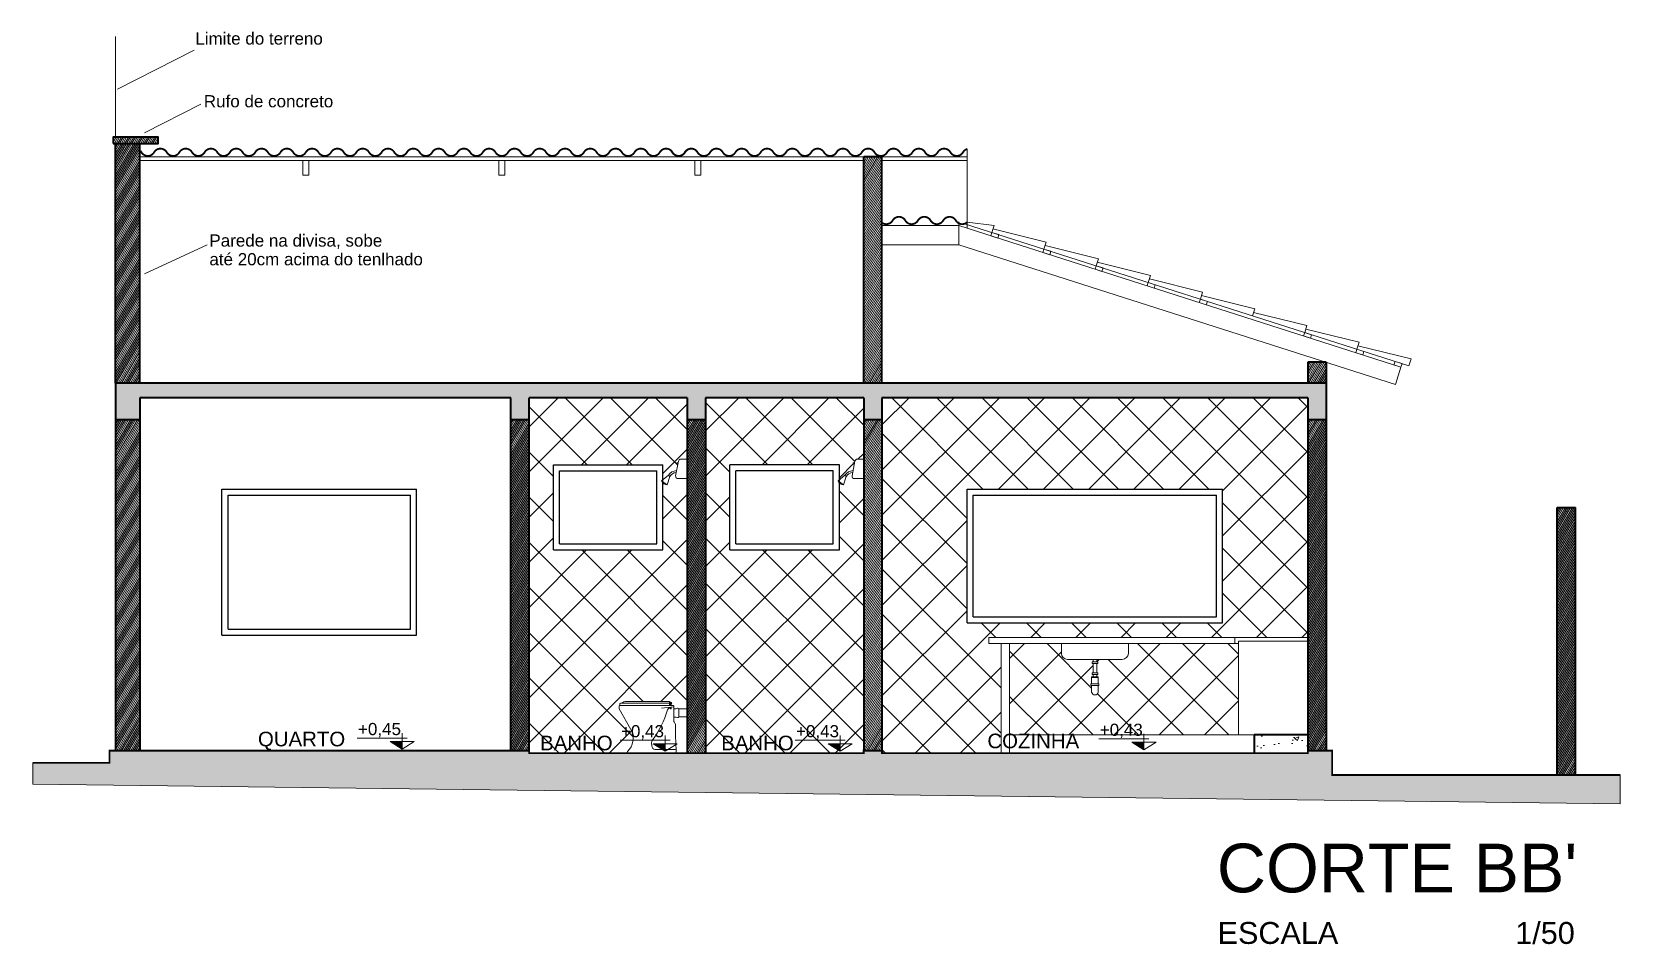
# Model space of a CAD drawing. Header units: millimetres. Extents: x 319 to 362.3, y 126.1 to 165.6.
# Drawn here: x 336.27 to 349.34, y 136.64 to 144.14 of the extents above; entities that cross this region are included whole.
import ezdxf

# ---------------------------------------------------------------- set-up
doc = ezdxf.new("R2010")
doc.units = ezdxf.units.MM
doc.header["$LTSCALE"] = 0.02
doc.header["$MEASUREMENT"] = 0
doc.layers.get('0').update_dxf_attribs({"lineweight": 13})
for name, color, linetype, lineweight in [('Auxiliares', 9, 'Continuous', 13), ('Bancadas', 7, 'Continuous', 15), ('COTAS', 11, 'Continuous', 15), ('Madeiramento', 33, 'Continuous', 20), ('NIVEL', 7, 'Continuous', 15), ('Paredes', 4, 'Continuous', 40), ('Peitoril', 2, 'Continuous', 25), ('Pisos molhados', 161, 'Continuous', 13), ('Preenchimento', 7, 'Continuous', 20), ('SANITÁRIO', 5, 'Continuous', 15), ('Telhado', 23, 'Continuous', 18), ('TEXTO', 20, 'Continuous', 20)]:
    doc.layers.add(name, color=color, linetype=linetype, lineweight=lineweight)
doc.styles.add('ROMANS', font='arial.ttf', dxfattribs={"height": 0.08})
pattern_1 = [(60, (-42.29695, 46.395875), (-0.01082531755, 0.00625), [])]

# ---------------------------------------------------------------- blocks, each defined once
blk = doc.blocks.new('A$C2FB95ACA')
at = {"layer": 'SANITÁRIO', "color": 8}
for p, q in [((0.006, 0.405), (0.006, 0.395)), ((0.011, 0.41), (0.414, 0.41)), ((0.061, 0.425), (0.414, 0.425)), ((0.414, 0.425), (0.414, 0.39)), ((0.423, 0.419), (0.414, 0.419)), ((0.414, 0.402), (0.417, 0.403)), ((0.414, 0.396), (0.426, 0.401)), ((0.419, 0.398), (0.419, 0.39)), ((0.428, 0.402), (0.428, 0.39)), ((0.419, 0.376), (0.419, 0.365)), ((0.419, 0.365), (0.428, 0.365)), ((0.428, 0.378), (0.428, 0.365))]:
    blk.add_line(p, q, dxfattribs=at)
at = {"layer": 'SANITÁRIO'}
for p, q in [((0, 0.368), (0, 0.385)), ((0.096, 0.194), (0.001, 0.363)), ((0.005, 0.39), (0.445, 0.39)), ((0.45, 0.38), (0.35, 0.369)), ((0.45, 0.385), (0.45, 0.265)), ((0.47, 0.365), (0.45, 0.365)), ((0.47, 0.295), (0.45, 0.295)), ((0.48, 0.368), (0.47, 0.365)), ((0.48, 0.293), (0.47, 0.295)), ((0.485, 0.368), (0.48, 0.368)), ((0.485, 0.293), (0.48, 0.293)), ((0.49, 0.297), (0.49, 0.362)), ((0.453, 0.256), (0.462, 0.241)), ((0.465, 0.233), (0.465, 0.142)), ((0.47, 0.02), (0.465, 0.141)), ((0.066, 0), (0.465, 0)), ((0.268, 0.059), (0.267, 0.085)), ((0.298, 0.03), (0.46, 0.03)), ((0.47, 0.005), (0.47, 0.02))]:
    blk.add_line(p, q, dxfattribs=at)
at = {"layer": 'SANITÁRIO', "color": 8}
blk.add_circle((0.423, 0.41), 0.00449, dxfattribs=at)
for centre, radius, start, end in [((0.011, 0.405), 0.005, 90, 180), ((0.011, 0.395), 0.005, 180, 270), ((0.059, 0.371), 0.054, 87.1224, 133.8557), ((0.423, 0.41), 0.00931, 290.8251, 229.0886)]:
    blk.add_arc(centre, radius, start, end, dxfattribs=at)
at = {"layer": 'SANITÁRIO'}
for centre, radius, start, end in [((0.005, 0.385), 0.005, 90, 180), ((0.01, 0.368), 0.01, 180, 209.2914), ((-0.413, 0.606), 0.85, 323.7996, 342.8792), ((0.428, 0.347), 0.03, 96.3402, 162.8792), ((0.445, 0.385), 0.005, 360, 90), ((0.465, 0.265), 0.015, 180, 213.6901), ((0.485, 0.362), 0.005, 0, 90), ((0.485, 0.297), 0.005, 270, 0), ((-0.035, 0.121), 0.15, 313.4325, 29.2914), ((0.45, 0.233), 0.015, 0, 33.6901), ((0.48, 0.142), 0.015, 180, 182.5118), ((0.075, 0.005), 0.01, 133.4325, 207.4561), ((0.297, 0.087), 0.03, 143.7996, 182.5118), ((0.298, 0.06), 0.03, 182.5118, 270), ((0.46, 0.02), 0.01, 360, 90), ((0.465, 0.005), 0.005, 270, 0)]:
    blk.add_arc(centre, radius, start, end, dxfattribs=at)
blk = doc.blocks.new('ChuvLat')
at = {"layer": 'SANITÁRIO'}
for p, q in [((-0.086, 0.05), (-0.076, 0.05)), ((-0.086, 0.04), (-0.086, 0.05)), ((-0.078, 0.04), (-0.086, 0.04)), ((-0.155, -0.052), (-0.211, -0.099)), ((-0.165, -0.13), (-0.211, -0.099)), ((-0.165, -0.13), (-0.144, -0.062)), ((-0.144, -0.062), (-0.143, -0.06))]:
    blk.add_line(p, q, dxfattribs=at)
blk.add_lwpolyline([(0, 0.08), (-0.053, 0.08, 0.360911), (-0.073, 0.064), (-0.096, -0.056, 0.469603), (-0.076, -0.08), (0, -0.08)], format="xyb", close=True, dxfattribs=at)
for centre, radius, start, end in [((-0.17, -0.088), 0.0419, 195.3664, 277.3625), ((-0.086, -0.098), 0.0837, 91.4759, 146.3645), ((-0.16, -0.069), 0.0173, 23.9727, 75.7573), ((-0.086, -0.098), 0.0687, 94.1695, 147.855)]:
    blk.add_arc(centre, radius, start, end, dxfattribs=at)

msp = doc.modelspace()

# ---------------------------------------------------------------- hatches: boundary and pattern name
at = {"ltscale": 0.3}
h = msp.add_hatch(dxfattribs=at)
h.set_pattern_fill('AR-CONC', color=256, scale=0.05, style=0)
h.set_pattern_definition([(50, (-24.1845, 41.11433), (0.3586301, -0.03137607), [0.0375, -0.4125]), (355, (-24.1845, 41.11433), (-0.06937567, 0.37609607), [0.03, -0.33]), (100.4514, (-24.1546, 41.11172), (0.2892547, 0.34471977), [0.0318701, -0.35057106]), (46.1842, (-24.1845, 41.21433), (0.5336205, -0.0827595), [0.05625, -0.61875]), (96.6356, (-24.14, 41.20744), (0.46733135, 0.48705894), [0.04780514, -0.5258565]), (351.1842, (-24.1845, 41.21433), (0.467331, 0.4870593), [0.045, -0.495]), (21, (-24.1345, 41.18933), (0.29845353, -0.20130945), [0.0375, -0.4125]), (326, (-24.1345, 41.18933), (0.12165767, 0.36257502), [0.03, -0.33]), (71.4514, (-24.10962, 41.17256), (0.4201113, 0.16126525), [0.0318701, -0.35057106]), (37.5, (-24.18449, 41.11433), (0.006079928, 0.166446927), [0, -0.326, 0, -0.335, 0, -0.33125]), (7.5, (-24.18449, 41.11433), (0.13153477, 0.19720586), [0, -0.191, 0, -0.3185, 0, -0.12625]), (327.5, (-24.29599, 41.11433), (0.26691122, -0.011277436), [0, -0.125, 0, -0.39, 0, -0.5175]), (317.5, (-24.346, 41.11433), (0.29159308, 0.05005249), [0, -0.1625, 0, -0.259, 0, -0.3675])])
h.paths.add_polyline_path([(336.961, 140.95134), (337.161, 140.95134), (337.161, 141.13134), (340.211, 141.13134), (340.211, 140.95134), (340.361, 140.95134), (340.361, 141.13134), (341.661, 141.13134), (341.661, 140.95134), (341.811, 140.95134), (341.811, 141.13134), (343.111, 141.13134), (343.111, 140.95134), (343.261, 140.95134), (343.261, 141.13134), (346.761, 141.13134), (346.761, 140.95134), (346.911, 140.95134), (346.911, 141.25134), (336.961, 141.25134)])
h = msp.add_hatch(dxfattribs=at)
h.set_pattern_fill('AR-CONC', color=256, scale=0.05, style=0)
h.set_pattern_definition([(50, (-24.1845, 41.09433), (0.3586301, -0.03137607), [0.0375, -0.4125]), (355, (-24.1845, 41.09433), (-0.06937567, 0.37609607), [0.03, -0.33]), (100.4514, (-24.1546, 41.09172), (0.2892547, 0.34471977), [0.0318701, -0.35057106]), (46.1842, (-24.1845, 41.19433), (0.5336205, -0.0827595), [0.05625, -0.61875]), (96.6356, (-24.14, 41.18744), (0.46733135, 0.48705894), [0.04780514, -0.5258565]), (351.1842, (-24.1845, 41.19433), (0.467331, 0.4870593), [0.045, -0.495]), (21, (-24.1345, 41.16933), (0.29845353, -0.20130945), [0.0375, -0.4125]), (326, (-24.1345, 41.16933), (0.12165767, 0.36257502), [0.03, -0.33]), (71.4514, (-24.10962, 41.15256), (0.4201113, 0.16126525), [0.0318701, -0.35057106]), (37.5, (-24.18449, 41.09433), (0.006079928, 0.166446927), [0, -0.326, 0, -0.335, 0, -0.33125]), (7.5, (-24.18449, 41.09433), (0.13153477, 0.19720586), [0, -0.191, 0, -0.3185, 0, -0.12625]), (327.5, (-24.29599, 41.09433), (0.26691122, -0.011277436), [0, -0.125, 0, -0.39, 0, -0.5175]), (317.5, (-24.346, 41.09433), (0.29159308, 0.05005249), [0, -0.1625, 0, -0.259, 0, -0.3675])])
h.paths.add_polyline_path([(346.761, 138.36134), (346.321, 138.36134), (346.321, 138.21134), (346.761, 138.21134)])
at = {"layer": 'Auxiliares', "ltscale": 0.3}
h = msp.add_hatch(dxfattribs=at)
h.set_pattern_fill('AR-PARQ1,_O', color=256, scale=0.02, angle=45)
h.set_pattern_definition([(135, (-42.29695, 46.39588), (-0.33941125, 3e-17), [0.24, -0.24]), (135, (-42.26867, 46.42416), (-0.33941125, 3e-17), [0.24, -0.24]), (135, (-42.24038, 46.45244), (-0.33941125, 3e-17), [0.24, -0.24]), (135, (-42.2121, 46.48073), (-0.33941125, 3e-17), [0.24, -0.24]), (135, (-42.18381, 46.50901), (-0.33941125, 3e-17), [0.24, -0.24]), (135, (-42.15553, 46.5373), (-0.33941125, 3e-17), [0.24, -0.24]), (135, (-42.12724, 46.56558), (-0.33941125, 3e-17), [0.24, -0.24]), (45, (-42.46666, 46.56558), (0.33941125, -3e-17), [0.24, -0.24]), (45, (-42.49494, 46.59387), (0.33941125, -3e-17), [0.24, -0.24]), (45, (-42.52322, 46.62215), (0.33941125, -3e-17), [0.24, -0.24]), (45, (-42.5515, 46.65043), (0.33941125, -3e-17), [0.24, -0.24]), (45, (-42.5798, 46.67872), (0.33941125, -3e-17), [0.24, -0.24]), (45, (-42.60808, 46.707), (0.33941125, -3e-17), [0.24, -0.24]), (45, (-42.63636, 46.73529), (0.33941125, -3e-17), [0.24, -0.24])])
h.paths.add_polyline_path([(346.961, 138.23134), (346.761, 138.23134), (346.761, 138.21134), (343.261, 138.21134), (343.261, 138.23134), (343.111, 138.23134), (343.111, 138.21134), (340.361, 138.21134), (340.361, 138.23134), (336.911, 138.23134), (336.911, 138.13134), (336.28019, 138.13134), (336.28019, 137.95634), (349.32975, 137.79368), (349.32975, 138.03134), (346.961, 138.03134)])
at = {"layer": 'COTAS', "ltscale": 0.3}
for points in [[(339.31674, 138.30585), (339.21729, 138.30585), (339.31674, 138.2444)], [(341.47866, 138.2879), (341.37921, 138.2879), (341.47866, 138.22645)], [(342.91719, 138.2879), (342.81773, 138.2879), (342.91719, 138.22645)], [(345.41398, 138.2999), (345.31452, 138.2999), (345.41398, 138.23844)]]:
    msp.add_hatch(color=256, dxfattribs=at).paths.add_polyline_path(points)
at = {"layer": 'Pisos molhados', "ltscale": 0.3}
h = msp.add_hatch(dxfattribs=at)
h.set_pattern_fill('ANSI37,_O', color=256, scale=2.1)
h.set_pattern_definition([(45, (-42.29695, 41.11433), (-0.18561553, 0.18561553), []), (135, (-42.29695, 41.11433), (-0.18561553, -0.18561553), [])])
h.paths.add_polyline_path([(341.461, 140.58134), (341.461, 140.45717), (341.50569, 140.49523, -0.24418299), (341.57326, 140.53256), (341.58342, 140.58676), (341.57481, 140.58676), (341.57481, 140.59764), (341.58546, 140.59764), (341.58794, 140.61085, -0.3609113), (341.6076, 140.62716), (341.661, 140.62716), (341.661, 141.13134), (340.361, 141.13134), (340.361, 138.23134), (340.361, 138.21134), (341.16614, 138.21134, -0.33470977), (341.16814, 138.22321, 0.34363874), (341.19584, 138.40553), (341.10129, 138.57406, -0.12850816), (341.10002, 138.57895), (341.10002, 138.59634, -0.41421356), (341.10502, 138.60134), (341.11114, 138.60134, -0.41421356), (341.10614, 138.60634), (341.10614, 138.61634, -0.41421356), (341.11114, 138.62134), (341.12114, 138.62134, -0.20678658), (341.16128, 138.63634), (341.51389, 138.63634), (341.51389, 138.63065), (341.5232, 138.63065, -0.77548365), (341.52769, 138.61318), (341.52769, 138.60134), (341.54502, 138.60134, -0.41421356), (341.55002, 138.59634), (341.55002, 138.57634), (341.57002, 138.57634), (341.58002, 138.57884), (341.58502, 138.57884, -0.41421356), (341.59002, 138.57384), (341.661, 138.57384), (341.661, 140.46716), (341.5851, 140.46716, -0.46960349), (341.56544, 140.49085), (341.57042, 140.51741, 0.23862805), (341.51721, 140.48542), (341.49606, 140.41756, -0.23295584), (341.461, 140.42954), (341.461, 139.88134), (340.561, 139.88134), (340.561, 140.58134)])
h.paths.add_polyline_path([(341.811, 138.21134), (343.111, 138.21134), (343.111, 138.23134), (343.111, 140.46716), (343.0351, 140.46716, -0.46960349), (343.01544, 140.49085), (343.02042, 140.51741, 0.23862805), (342.96721, 140.48542), (342.94606, 140.41756, -0.23295584), (342.911, 140.42954), (342.911, 139.88134), (342.011, 139.88134), (342.011, 140.58134), (342.911, 140.58134), (342.911, 140.45717), (342.95569, 140.49523, -0.24418299), (343.02326, 140.53256), (343.03342, 140.58676), (343.02481, 140.58676), (343.02481, 140.59764), (343.03546, 140.59764), (343.03794, 140.61085, -0.3609113), (343.0576, 140.62716), (343.111, 140.62716), (343.111, 141.13134), (341.811, 141.13134)])
h.paths.add_polyline_path([(340.94219, 138.96714), (340.94219, 139.17554), (341.06252, 139.17554), (341.06252, 138.96714)], flags=24)
h.paths.add_polyline_path([(340.94083, 140.75396), (340.94083, 140.90872), (341.06252, 140.90872), (341.06252, 140.75396)], flags=24)
h.paths.add_polyline_path([(340.41989, 138.20118), (341.07813, 138.20118), (341.07813, 138.38744), (340.41989, 138.38744)], flags=9)
h.paths.add_polyline_path([(342.1135, 139.56269), (342.1135, 139.77999), (342.23519, 139.77999), (342.23519, 139.56269)], flags=24)
h.paths.add_polyline_path([(341.90851, 138.20118), (342.56675, 138.20118), (342.56675, 138.38744), (341.90851, 138.38744)], flags=9)
h = msp.add_hatch(dxfattribs=at)
h.set_pattern_fill('ANSI37,_O', color=256, scale=2.1)
h.set_pattern_definition([(45, (-42.29695, 46.39588), (-0.18561553, 0.18561553), []), (135, (-42.29695, 46.39588), (-0.18561553, -0.18561553), [])])
h.paths.add_polyline_path([(346.761, 141.13134), (343.261, 141.13134), (343.261, 138.23134), (343.261, 138.21134), (344.2398, 138.21134), (344.2398, 139.11134), (344.1398, 139.11134), (344.1398, 139.16134), (346.161, 139.16134), (346.761, 139.16134)])
h.paths.add_polyline_path([(343.961, 140.38134), (346.061, 140.38134), (346.061, 139.28134), (343.961, 139.28134)], flags=16)
h.paths.add_polyline_path([(344.011, 140.33134), (346.011, 140.33134), (346.011, 139.33134), (344.011, 139.33134)], flags=0)
h.paths.add_polyline_path([(344.9835, 138.83728), (344.996, 138.83728), (344.996, 138.85728), (344.98746, 138.85728), (344.98746, 138.87228), (344.996, 138.87228), (344.996, 138.94728), (344.98746, 138.94728), (344.98746, 138.96228), (344.996, 138.96228), (344.996, 138.98134), (344.786, 138.98134, -0.41421356), (344.736, 139.03134), (344.736, 139.11134), (344.3098, 139.11134), (344.3098, 138.36134), (346.191, 138.36134), (346.191, 139.11134), (346.161, 139.11134), (345.286, 139.11134), (345.286, 139.03134, -0.41421356), (345.236, 138.98134), (345.026, 138.98134), (345.026, 138.96228), (345.03453, 138.96228), (345.03453, 138.94728), (345.026, 138.94728), (345.026, 138.87228), (345.03453, 138.87228), (345.03453, 138.85728), (345.026, 138.85728), (345.026, 138.83728), (345.0385, 138.83728), (345.0385, 138.78128), (345.0435, 138.78128), (345.0435, 138.76628), (345.0385, 138.76628), (345.0385, 138.71128, -0.77510173), (344.9835, 138.71128), (344.9835, 138.76628), (344.9785, 138.76628), (344.9785, 138.78128), (344.9835, 138.78128)], flags=17)
h.paths.add_polyline_path([(345.73065, 140.04173), (345.73065, 140.25095), (345.85234, 140.25095), (345.85234, 140.04173)], flags=8)
h.paths.add_polyline_path([(345.40726, 139.72686), (345.40726, 139.93581), (345.52895, 139.93581), (345.52895, 139.72686)], flags=8)
h.paths.add_polyline_path([(345.40726, 140.65412), (345.40726, 140.80856), (345.52895, 140.80856), (345.52895, 140.65412)], flags=24)
h.paths.add_polyline_path([(345.147, 139.56269), (345.147, 139.77999), (345.26869, 139.77999), (345.26869, 139.56269)], flags=8)
h.paths.add_polyline_path([(344.09653, 138.21803), (344.91324, 138.21803), (344.91324, 138.4043), (344.09653, 138.4043)], flags=24)
h.paths.add_polyline_path([(345.73065, 138.60874), (345.73065, 138.76394), (345.85234, 138.76394), (345.85234, 138.60874)], flags=24)
h.paths.add_polyline_path([(345.40863, 138.66714), (345.40863, 138.87554), (345.52895, 138.87554), (345.52895, 138.66714)], flags=24)
h.paths.add_polyline_path([(345.02621, 138.47829), (345.41557, 138.47829), (345.41557, 138.3081), (345.02621, 138.3081)], flags=25)
at = {"layer": 'Preenchimento', "ltscale": 0.3}
h = msp.add_hatch(dxfattribs=at)
h.set_pattern_fill('LINE', color=256, scale=0.1, angle=60, style=0)
h.set_pattern_definition(pattern_1)
h.paths.add_polyline_path([(337.311, 143.27329), (336.941, 143.27329), (336.941, 143.22329), (337.311, 143.22329)])
h = msp.add_hatch(dxfattribs=at)
h.set_pattern_fill('LINE', color=256, scale=0.1, angle=60, style=0)
h.set_pattern_definition(pattern_1)
h.paths.add_polyline_path([(337.161, 143.22329), (336.961, 143.22329), (336.961, 141.25134), (337.161, 141.25134)])
h.paths.add_polyline_path([(337.161, 140.95134), (336.961, 140.95134), (336.961, 138.23134), (337.161, 138.23134)])
h.paths.add_polyline_path([(340.361, 140.95134), (340.211, 140.95134), (340.211, 138.23134), (340.361, 138.23134)])
h.paths.add_polyline_path([(341.811, 140.95134), (341.661, 140.95134), (341.661, 138.21134), (341.811, 138.21134)])
h.paths.add_polyline_path([(343.261, 140.95134), (343.111, 140.95134), (343.111, 138.23134), (343.261, 138.23134)])
h.paths.add_polyline_path([(343.261, 143.11134), (343.111, 143.11134), (343.111, 141.25134), (343.261, 141.25134)])
h.paths.add_polyline_path([(346.911, 140.95134), (346.761, 140.95134), (346.761, 138.23134), (346.911, 138.23134)])
h.paths.add_polyline_path([(346.911, 141.42334), (346.761, 141.42334), (346.761, 141.25134), (346.911, 141.25134)])
h.paths.add_polyline_path([(348.961, 140.23134), (348.811, 140.23134), (348.811, 138.03134), (348.961, 138.03134)])

# ---------------------------------------------------------------- linework, layer by layer
at = {"layer": 'Auxiliares', "linetype": 'Continuous'}
for p, q in [((346.191, 139.11134), (346.191, 138.36134)), ((346.321, 138.36134), (344.3098, 138.36134))]:
    msp.add_line(p, q, dxfattribs=at)
at = {"layer": 'Auxiliares', "ltscale": 0.3}
for p, q in [((336.28019, 138.13134), (336.28019, 137.95634)), ((349.32975, 138.03134), (349.32975, 137.79368)), ((336.28019, 137.95634), (349.32975, 137.79368))]:
    msp.add_line(p, q, dxfattribs=at)
at = {"layer": 'Bancadas', "linetype": 'Continuous'}
for p, q in [((344.1398, 139.16134), (344.1398, 139.11134)), ((346.161, 139.16134), (344.1398, 139.16134)), ((346.761, 139.16134), (346.161, 139.16134)), ((346.161, 139.11134), (344.1398, 139.11134)), ((344.2398, 139.11134), (344.2398, 138.21134)), ((344.3098, 139.11134), (344.3098, 138.21134)), ((346.191, 139.11134), (346.161, 139.11134)), ((346.761, 139.13134), (346.191, 139.13134))]:
    msp.add_line(p, q, dxfattribs=at)
at = {"layer": 'Bancadas'}
for p, q in [((346.161, 139.16134), (346.161, 139.11134)), ((346.191, 139.13134), (346.191, 139.11134))]:
    msp.add_line(p, q, dxfattribs=at)
at = {"layer": 'COTAS'}
for p, q in [((339.31674, 138.37498), (339.31674, 138.2444)), ((341.47866, 138.35702), (341.47866, 138.22645)), ((342.91719, 138.35702), (342.91719, 138.22645)), ((345.41398, 138.36902), (345.41398, 138.23844)), ((338.94756, 138.33513), (339.35745, 138.33513)), ((339.21729, 138.30585), (339.4162, 138.30585)), ((341.10948, 138.31717), (341.51937, 138.31717)), ((341.37921, 138.2879), (341.57812, 138.2879)), ((342.548, 138.31717), (342.95789, 138.31717)), ((342.81773, 138.2879), (343.01665, 138.2879)), ((345.04479, 138.32917), (345.45468, 138.32917)), ((345.31452, 138.2999), (345.51343, 138.2999))]:
    msp.add_line(p, q, dxfattribs=at)
at = {"layer": 'COTAS', "ltscale": 0.3}
for p, q in [((339.31674, 138.2444), (339.21729, 138.30585)), ((339.31674, 138.2444), (339.4162, 138.30585)), ((341.47866, 138.22645), (341.37921, 138.2879)), ((341.47866, 138.22645), (341.57812, 138.2879)), ((342.91719, 138.22645), (342.81773, 138.2879)), ((342.91719, 138.22645), (343.01665, 138.2879)), ((345.41398, 138.23844), (345.31452, 138.2999)), ((345.41398, 138.23844), (345.51343, 138.2999))]:
    msp.add_line(p, q, dxfattribs=at)
at = {"layer": 'Madeiramento', "linetype": 'Continuous'}
for p, q in [((343.111, 143.11134), (337.161, 143.11134)), ((343.111, 143.08134), (337.161, 143.08134)), ((343.261, 143.11134), (343.961, 143.11134)), ((343.261, 143.08134), (343.961, 143.08134)), ((343.961, 143.08134), (343.961, 143.17717)), ((343.961, 143.08134), (343.961, 142.52483)), ((343.89256, 142.54673), (343.261, 142.54673)), ((343.89256, 142.54673), (343.89256, 142.57823)), ((347.52642, 141.3839), (343.89256, 142.54673)), ((343.89256, 142.54673), (343.89256, 142.38924)), ((343.84256, 142.38924), (343.261, 142.38924)), ((343.89256, 142.38924), (343.84256, 142.38924)), ((347.48071, 141.24103), (343.89256, 142.38924)), ((347.52642, 141.3839), (347.48071, 141.24103))]:
    msp.add_line(p, q, dxfattribs=at)
for points in [[(338.4994, 142.96134), (338.5494, 142.96134), (338.5494, 143.08134), (338.4994, 143.08134)], [(340.111, 142.96134), (340.161, 142.96134), (340.161, 143.08134), (340.111, 143.08134)], [(341.77259, 142.96134), (341.72259, 142.96134), (341.72259, 143.08134), (341.77259, 143.08134)], [(344.16398, 142.49137), (344.15484, 142.4628), (344.21199, 142.44451), (344.22113, 142.47309)], [(344.59257, 142.35423), (344.58343, 142.32565), (344.64058, 142.30737), (344.64972, 142.33594)], [(345.02117, 142.21708), (345.01202, 142.1885), (345.06917, 142.17022), (345.07831, 142.19879)], [(345.44976, 142.07993), (345.44061, 142.05135), (345.49776, 142.03307), (345.5069, 142.06164)], [(345.87835, 141.94278), (345.8692, 141.91421), (345.92635, 141.89592), (345.93549, 141.92449)], [(346.73553, 141.66848), (346.72639, 141.63991), (346.78353, 141.62162), (346.79267, 141.65019)], [(347.16412, 141.53133), (347.15498, 141.50276), (347.21212, 141.48447), (347.22127, 141.51304)], [(347.47842, 141.43075), (347.46928, 141.40218), (347.52642, 141.3839), (347.53557, 141.41247)]]:
    msp.add_lwpolyline(points, close=True, dxfattribs=at)
at = {"layer": 'NIVEL', "ltscale": 0.3}
msp.add_line((336.961, 143.27229), (336.961, 144.10216), dxfattribs=at)
at = {"layer": 'NIVEL', "ltscale": 0.3, "const_width": 0.015}
msp.add_lwpolyline([(349.32975, 138.03134), (346.961, 138.03134), (346.961, 138.23134), (346.761, 138.23134), (346.761, 138.21134), (343.261, 138.21134), (343.261, 138.23134), (343.111, 138.23134), (343.111, 138.21134), (340.361, 138.21134), (340.361, 138.23134), (336.911, 138.23134), (336.911, 138.23134), (336.911, 138.13134), (336.28019, 138.13134)], dxfattribs=at)
at = {"layer": 'Paredes'}
for p, q in [((336.961, 141.25134), (336.961, 143.22329)), ((337.161, 141.25134), (337.161, 143.22329)), ((343.111, 141.25134), (343.111, 143.11134)), ((343.261, 143.11134), (343.111, 143.11134)), ((343.261, 141.25134), (343.261, 143.11134)), ((346.761, 141.42334), (346.761, 141.25134)), ((346.911, 141.42334), (346.761, 141.42334)), ((346.911, 141.42334), (346.911, 138.23134)), ((336.961, 141.25134), (336.961, 138.23134)), ((346.911, 141.25134), (336.961, 141.25134)), ((337.161, 141.13134), (337.161, 138.23134)), ((340.211, 141.13134), (337.161, 141.13134)), ((340.211, 138.23134), (340.211, 141.13134)), ((340.361, 138.23134), (340.361, 141.13134)), ((341.661, 141.13134), (340.361, 141.13134)), ((341.661, 141.13134), (341.661, 138.21134)), ((341.811, 141.13134), (341.811, 138.21134)), ((343.111, 141.13134), (341.811, 141.13134)), ((343.111, 141.13134), (343.111, 138.23134)), ((343.261, 141.13134), (343.261, 138.23134)), ((346.761, 141.13134), (343.261, 141.13134)), ((346.761, 141.13134), (346.761, 138.23134)), ((337.161, 140.95134), (336.961, 140.95134)), ((340.361, 140.95134), (340.211, 140.95134)), ((341.811, 140.95134), (341.661, 140.95134)), ((343.261, 140.95134), (343.111, 140.95134)), ((346.911, 140.95134), (346.761, 140.95134)), ((348.811, 138.03134), (348.811, 140.23134)), ((348.811, 140.23134), (348.961, 140.23134)), ((348.961, 138.03134), (348.961, 140.23134))]:
    msp.add_line(p, q, dxfattribs=at)
at = {"layer": 'Paredes', "linetype": 'Continuous'}
for p, q in [((346.321, 138.36134), (346.321, 138.21134)), ((346.761, 138.36134), (346.321, 138.36134))]:
    msp.add_line(p, q, dxfattribs=at)
at = {"layer": 'Paredes'}
msp.add_lwpolyline([(336.941, 143.22329), (337.311, 143.22329), (337.311, 143.27329), (336.941, 143.27329)], close=True, dxfattribs=at)
at = {"layer": 'Peitoril', "ltscale": 0.3}
for p, q in [((340.561, 140.58134), (341.461, 140.58134)), ((342.911, 140.58134), (342.011, 140.58134)), ((340.611, 140.53134), (341.411, 140.53134)), ((342.861, 140.53134), (342.061, 140.53134)), ((337.836, 140.38134), (339.436, 140.38134)), ((337.886, 140.33134), (339.386, 140.33134)), ((343.961, 140.38134), (346.061, 140.38134)), ((344.011, 140.33134), (346.011, 140.33134)), ((340.611, 139.93134), (341.411, 139.93134)), ((342.061, 139.93134), (342.861, 139.93134)), ((340.561, 139.88134), (341.461, 139.88134)), ((342.011, 139.88134), (342.911, 139.88134)), ((343.961, 139.28134), (346.061, 139.28134)), ((344.011, 139.33134), (346.011, 139.33134)), ((337.836, 139.18134), (339.436, 139.18134)), ((337.886, 139.23134), (339.386, 139.23134))]:
    msp.add_line(p, q, dxfattribs=at)
at = {"layer": 'Peitoril'}
for p, q in [((340.561, 139.88134), (340.561, 140.58134)), ((341.461, 139.88134), (341.461, 140.58134)), ((342.011, 139.88134), (342.011, 140.58134)), ((342.911, 139.88134), (342.911, 140.58134)), ((340.611, 139.93134), (340.611, 140.53134)), ((341.411, 139.93134), (341.411, 140.53134)), ((342.061, 139.93134), (342.061, 140.53134)), ((342.861, 139.93134), (342.861, 140.53134)), ((337.836, 139.18134), (337.836, 140.38134)), ((337.886, 139.23134), (337.886, 140.33134)), ((339.386, 139.23134), (339.386, 140.33134)), ((339.436, 139.18134), (339.436, 140.38134)), ((343.961, 139.28134), (343.961, 140.38134)), ((344.011, 139.33134), (344.011, 140.33134)), ((346.011, 139.33134), (346.011, 140.33134)), ((346.061, 139.28134), (346.061, 140.38134))]:
    msp.add_line(p, q, dxfattribs=at)
at = {"layer": 'SANITÁRIO'}
for p, q in [((344.736, 139.03134), (344.736, 139.11134)), ((345.286, 139.03134), (345.286, 139.11134)), ((344.786, 138.98134), (345.236, 138.98134)), ((344.98746, 138.94728), (344.98746, 138.96228)), ((344.98746, 138.96228), (345.03453, 138.96228)), ((344.98746, 138.94728), (345.03453, 138.94728)), ((344.996, 138.98134), (344.996, 138.96228)), ((344.996, 138.94728), (344.996, 138.87228)), ((345.026, 138.98111), (345.026, 138.96228)), ((345.026, 138.94728), (345.026, 138.87228)), ((345.03453, 138.94728), (345.03453, 138.96228)), ((344.9785, 138.78128), (344.9785, 138.76628)), ((344.9785, 138.78128), (345.0435, 138.78128)), ((344.9785, 138.76628), (345.0435, 138.76628)), ((344.9835, 138.83728), (344.9835, 138.78128)), ((344.9835, 138.83728), (345.0385, 138.83728)), ((344.9835, 138.83328), (345.0385, 138.83328)), ((344.9835, 138.78128), (345.0385, 138.78128)), ((344.9835, 138.76628), (344.9835, 138.71128)), ((344.98746, 138.85728), (344.98746, 138.87228)), ((344.98746, 138.87228), (345.03453, 138.87228)), ((344.98746, 138.85728), (345.03453, 138.85728)), ((344.996, 138.85728), (344.996, 138.83728)), ((345.026, 138.85728), (345.026, 138.83728)), ((345.03453, 138.85728), (345.03453, 138.87228)), ((345.0385, 138.83728), (345.0385, 138.78128)), ((345.0385, 138.76628), (345.0385, 138.71128)), ((345.0435, 138.78128), (345.0435, 138.76628))]:
    msp.add_line(p, q, dxfattribs=at)
at = {"layer": 'SANITÁRIO', "ltscale": 0.3}
for p, q in [((341.59002, 138.57384), (341.661, 138.57384)), ((341.59002, 138.50884), (341.661, 138.50884))]:
    msp.add_line(p, q, dxfattribs=at)
at = {"layer": 'SANITÁRIO'}
for centre, radius, start, end in [((344.786, 139.03134), 0.05, 180, 270), ((345.236, 139.03134), 0.05, 270, 0), ((345.011, 138.71836), 0.0284, 194.441349, 345.558651)]:
    msp.add_arc(centre, radius, start, end, dxfattribs=at)
at = {"layer": 'Telhado', "linetype": 'Continuous'}
for p, q in [((347.59271, 141.39418), (343.94059, 142.56286)), ((344.18227, 142.54852), (343.96189, 142.57617)), ((344.18227, 142.54852), (344.16398, 142.49137)), ((344.61086, 142.41137), (344.17313, 142.51995)), ((344.61086, 142.41137), (344.59257, 142.35423)), ((345.03945, 142.27422), (344.60172, 142.3828)), ((345.03945, 142.27422), (345.02117, 142.21708)), ((345.46804, 142.13707), (345.03031, 142.24565)), ((345.46804, 142.13707), (345.44976, 142.07993)), ((345.89663, 141.99992), (345.4589, 142.1085)), ((345.89663, 141.99992), (345.87835, 141.94278)), ((346.32522, 141.86277), (345.88749, 141.97135)), ((346.32522, 141.86277), (346.30694, 141.80563)), ((346.75382, 141.72563), (346.31608, 141.8342)), ((346.75382, 141.72563), (346.73553, 141.66848)), ((347.18241, 141.58848), (346.74467, 141.69705)), ((347.18241, 141.58848), (347.16412, 141.53133)), ((347.611, 141.45133), (347.17326, 141.5599)), ((347.611, 141.45133), (347.59271, 141.39418))]:
    msp.add_line(p, q, dxfattribs=at)
at = {"layer": 'Telhado', "ltscale": 5, "const_width": 0.015}
for points in [[(337.16633, 143.16043, -0.05434013), (337.17401, 143.14994, 0.57735027), (337.27794, 143.14994, -0.57735027), (337.38186, 143.14994, 0.57735027), (337.48578, 143.14994, -0.57735027), (337.58971, 143.14994, 0.57735027), (337.69363, 143.14994, -0.57735027), (337.79755, 143.14994, 0.57735027), (337.90147, 143.14994, -0.57735027), (338.0054, 143.14994, 0.57735027), (338.10932, 143.14994, -0.57735027), (338.21324, 143.14994, 0.57735027), (338.31717, 143.14994, -0.57735027), (338.42109, 143.14994, 0.57735027), (338.52501, 143.14994, -0.57735027), (338.62894, 143.14994, 0.57735027), (338.73286, 143.14994, -0.57735027), (338.83678, 143.14994, 0.57735027), (338.94071, 143.14994, -0.57735027), (339.04463, 143.14994, 0.57735027), (339.14855, 143.14994, -0.57735027), (339.25247, 143.14994, 0.57735027), (339.3564, 143.14994, -0.57735027), (339.46032, 143.14994, 0.57735027), (339.56424, 143.14994, -0.57735027), (339.66817, 143.14994, 0.57735027), (339.77209, 143.14994, -0.57735027), (339.87601, 143.14994, 0.57735027), (339.97994, 143.14994, -0.57735027), (340.08386, 143.14994, 0.57735027), (340.18778, 143.14994, -0.57735027), (340.2917, 143.14994, 0.57735027), (340.39563, 143.14994, -0.57735027), (340.49955, 143.14994, 0.57735027), (340.60347, 143.14994, -0.57735027), (340.7074, 143.14994, 0.57735027), (340.81132, 143.14994, -0.57735027), (340.91524, 143.14994, 0.57735027), (341.01917, 143.14994, -0.57735027), (341.12309, 143.14994, 0.57735027), (341.22701, 143.14994, -0.57735027), (341.33094, 143.14994, 0.57735027), (341.43486, 143.14994, -0.57735027), (341.53878, 143.14994, 0.57735027), (341.6427, 143.14994, -0.26794919), (341.69467, 143.17994, -0.26794919)], [(341.52914, 143.16043, -0.05434013), (341.53683, 143.14994, 0.57735027), (341.64075, 143.14994, -0.57735027), (341.74467, 143.14994, 0.57735027), (341.8486, 143.14994, -0.57735027), (341.95252, 143.14994, 0.57735027), (342.05644, 143.14994, -0.57735027), (342.16037, 143.14994, 0.57735027), (342.26429, 143.14994, -0.57735027), (342.36821, 143.14994, 0.57735027), (342.47213, 143.14994, -0.57735027), (342.57606, 143.14994, 0.57735027), (342.67998, 143.14994, -0.57735027), (342.7839, 143.14994, 0.57735027), (342.88783, 143.14994, -0.57735027), (342.99175, 143.14994, 0.57735027), (343.09567, 143.14994, -0.57735027), (343.1996, 143.14994, 0.57735027), (343.30352, 143.14994, -0.57735027), (343.40744, 143.14994, 0.57735027), (343.51137, 143.14994, -0.57735027), (343.61529, 143.14994, 0.57735027), (343.71921, 143.14994, -0.57735027), (343.82313, 143.14994, 0.57735027), (343.92706, 143.14994, -0.18768962), (343.961, 143.17717, -0.18768962)], [(343.261, 142.57098, 0.4473578), (343.34857, 142.58927, -0.57735027), (343.45249, 142.58927, 0.57735027), (343.55642, 142.58927, -0.57735027), (343.66034, 142.58927, 0.57735027), (343.76426, 142.58927, -0.57735027), (343.86818, 142.58927, 0.48818523), (343.96189, 142.57617)]]:
    msp.add_lwpolyline(points, format="xyb", dxfattribs=at)
at = {"layer": 'TEXTO', "color": 20}
for p, q in [((337.60686, 143.99059), (336.97771, 143.66742)), ((337.66304, 143.54643), (337.20024, 143.3087)), ((337.7153, 142.38941), (337.20024, 142.15168))]:
    msp.add_line(p, q, dxfattribs=at)

# ---------------------------------------------------------------- block references
at = {"layer": 'SANITÁRIO'}
for name, p in [('ChuvLat', (341.661, 140.54716)), ('ChuvLat', (343.111, 140.54716)), ('A$C2FB95ACA', (341.10002, 138.21134))]:
    msp.add_blockref(name, p, dxfattribs=at)

# ---------------------------------------------------------------- texts
at = {"layer": 'TEXTO', "color": 20, "style": 'ROMANS', "text_generation_flag": 6}
for s, height, p in [('Limite do terreno', 0.1, (337.61663, 144.03499)), ('Rufo de concreto', 0.1, (337.68685, 143.5194)), ('Parede na divisa, sobe', 0.1, (337.73249, 142.37458)), ('até 20cm acima do tenlhado', 0.1, (337.73249, 142.22078)), ("CORTE BB' ", 0.4, (346.01361, 137.06667)), ('ESCALA', 0.18, (346.01976, 136.64295)), ('1/50', 0.18, (348.46631, 136.64295))]:
    msp.add_text(s, height=height, rotation=180, dxfattribs=at).set_placement(p)
at = {"layer": 'TEXTO', "style": 'ROMANS'}
for s, p in [('QUARTO', (338.13166, 138.26702)), ('BANHO', (340.45093, 138.23427)), ('BANHO', (341.93955, 138.23427)), ('COZINHA', (344.12758, 138.25112))]:
    msp.add_text(s, height=0.12, dxfattribs=at).set_placement(p)
at = {"layer": 'TEXTO', "color": 20, "char_height": 0.1, "width": 0.4241, "attachment_point": 1, "style": 'ROMANS'}
for s, insert in [('+0,45', (338.95398, 138.45924)), ('+0,43', (341.1159, 138.44129)), ('+0,43', (342.55443, 138.44129)), ('+0,43', (345.05121, 138.45329))]:
    msp.add_mtext(s, dxfattribs=dict(at, insert=insert))

doc.saveas('drawing.dxf')
